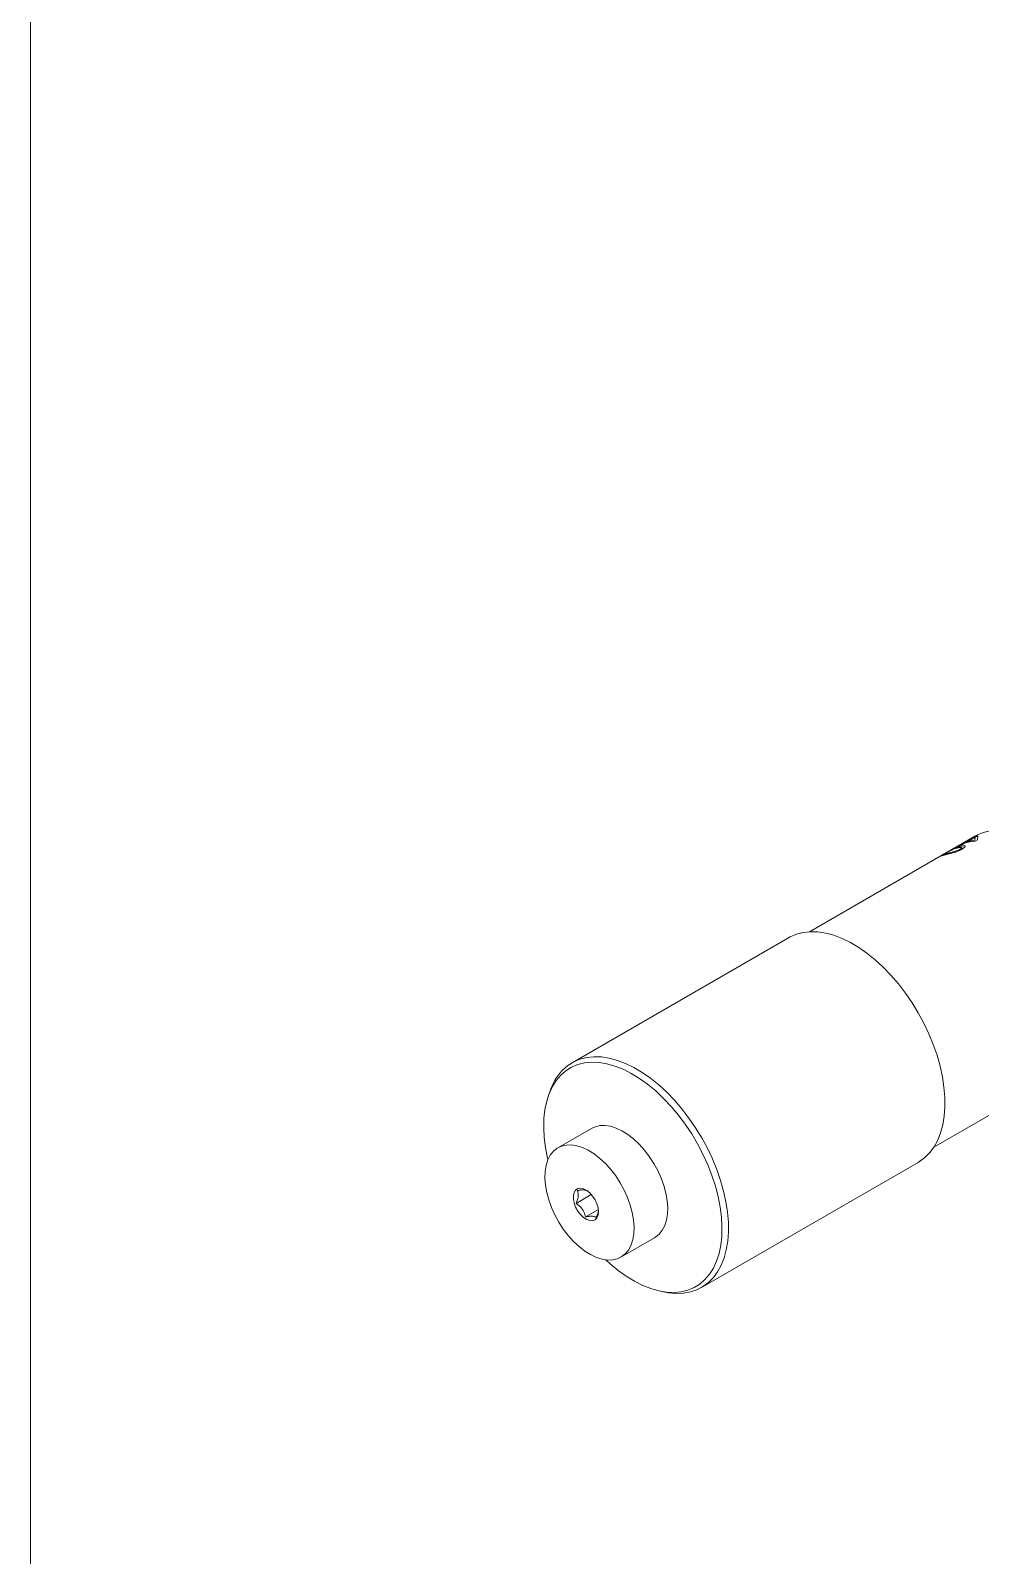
# Model space of a CAD drawing. Header units: millimetres. Extents: x 2 to 278, y 1 to 215.
# Drawn here: x 1.58 to 23.57, y 144.1 to 179.37 of the extents above; entities that cross this region are included whole.
import ezdxf

# ---------------------------------------------------------------- set-up
doc = ezdxf.new("R2010")
doc.units = ezdxf.units.MM

msp = doc.modelspace()

# ---------------------------------------------------------------- linework, layer by layer
at = {"color": 7, "linetype": 'Continuous', "lineweight": 18}
for p, q in [((1.579, 214.645), (1.579, 0.903)), ((23.438, 160.735), (19.607, 158.524)), ((23.057, 160.513), (23.118, 160.548)), ((23.085, 160.514), (23.158, 160.556)), ((23.1, 160.533), (23.12, 160.545)), ((23.106, 160.522), (23.16, 160.552)), ((23.12, 160.545), (23.118, 160.548)), ((23.201, 160.571), (23.128, 160.529)), ((23.16, 160.552), (23.158, 160.556)), ((23.218, 160.591), (23.449, 160.724)), ((23.22, 160.587), (23.218, 160.591)), ((23.22, 160.587), (23.451, 160.72)), ((23.445, 160.711), (23.261, 160.606)), ((23.263, 160.602), (23.261, 160.606)), ((23.437, 160.644), (23.445, 160.711)), ((23.439, 160.64), (23.437, 160.644)), ((23.439, 160.64), (23.446, 160.708)), ((23.501, 160.649), (23.443, 160.616)), ((23.446, 160.708), (23.445, 160.711)), ((23.451, 160.72), (23.449, 160.724)), ((23.507, 160.743), (23.501, 160.649)), ((22.733, 160.314), (22.736, 160.314)), ((22.736, 160.314), (22.734, 160.318)), ((22.736, 160.329), (22.738, 160.325)), ((22.832, 160.341), (22.83, 160.345)), ((22.972, 160.377), (22.971, 160.381)), ((23.096, 160.428), (23.094, 160.432)), ((23.096, 160.498), (23.098, 160.495)), ((19.124, 158.385), (14.114, 155.493)), ((22.485, 153.538), (24.774, 154.859)), ((13.598, 154.821), (13.562, 154.715)), ((14.565, 153.976), (13.787, 153.527)), ((17.113, 150.297), (22.124, 153.189)), ((14.56, 152.446), (14.206, 152.241)), ((14.723, 152.101), (14.426, 151.929)), ((15.247, 150.997), (16.026, 151.446)), ((16.164, 150.208), (16.273, 150.186))]:
    msp.add_line(p, q, dxfattribs=at)
at = {"color": 7, "linetype": 'Continuous', "lineweight": 18, "flags": 128}
for points in [[(23.438, 160.735), (23.482, 160.759), (23.627, 160.819), (23.783, 160.856), (23.948, 160.87), (24.122, 160.861), (24.303, 160.829), (24.488, 160.774), (24.677, 160.697), (24.867, 160.598), (25.058, 160.479), (25.247, 160.34), (25.433, 160.182), (25.614, 160.008), (25.788, 159.818), (25.955, 159.614), (26.112, 159.398), (26.206, 159.255)], [(19.124, 158.385), (19.162, 158.406), (19.308, 158.468), (19.464, 158.508), (19.631, 158.525), (19.805, 158.519), (19.987, 158.491), (20.173, 158.441), (20.364, 158.368), (20.556, 158.274), (20.749, 158.16), (20.941, 158.026), (21.131, 157.873), (21.316, 157.703), (21.495, 157.517), (21.668, 157.317), (21.831, 157.104), (21.985, 156.88), (22.127, 156.647), (22.257, 156.407), (22.373, 156.162), (22.475, 155.914), (22.562, 155.665), (22.632, 155.416), (22.686, 155.171), (22.723, 154.931), (22.742, 154.698), (22.744, 154.474), (22.728, 154.261), (22.695, 154.06), (22.644, 153.874), (22.577, 153.704), (22.494, 153.551), (22.395, 153.416), (22.281, 153.302), (22.154, 153.207), (22.124, 153.189)], [(13.897, 155.325), (14.018, 155.43), (14.152, 155.514), (14.297, 155.576), (14.454, 155.615), (14.621, 155.633), (14.795, 155.627), (14.976, 155.599), (15.163, 155.548), (15.353, 155.476), (15.546, 155.382), (15.739, 155.268), (15.931, 155.133), (16.121, 154.981), (16.306, 154.811), (16.485, 154.625), (16.657, 154.425), (16.821, 154.212), (16.975, 153.988), (17.117, 153.755), (17.247, 153.515), (17.363, 153.27), (17.465, 153.022), (17.552, 152.772), (17.622, 152.524), (17.676, 152.279), (17.712, 152.039), (17.732, 151.806), (17.734, 151.582), (17.718, 151.369), (17.684, 151.168), (17.634, 150.982), (17.567, 150.812), (17.484, 150.659), (17.385, 150.524), (17.271, 150.409), (17.144, 150.315), (17.004, 150.242), (16.853, 150.191), (16.691, 150.163), (16.52, 150.157), (16.342, 150.173), (16.273, 150.186)], [(17.191, 150.478), (17.296, 150.602), (17.385, 150.744), (17.459, 150.904), (17.516, 151.081), (17.557, 151.273), (17.579, 151.478), (17.585, 151.695), (17.572, 151.922), (17.543, 152.156), (17.495, 152.397), (17.432, 152.641), (17.351, 152.887), (17.256, 153.132), (17.145, 153.375), (17.021, 153.614), (16.883, 153.846), (16.735, 154.069), (16.575, 154.282), (16.407, 154.483), (16.232, 154.669), (16.05, 154.84), (15.864, 154.994), (15.674, 155.13), (15.484, 155.246), (15.294, 155.341), (15.106, 155.415), (14.921, 155.468), (14.742, 155.497), (14.569, 155.505), (14.404, 155.489), (14.249, 155.451), (14.104, 155.391), (13.972, 155.309), (13.853, 155.205), (13.749, 155.082), (13.659, 154.94), (13.585, 154.779), (13.528, 154.603), (13.488, 154.411), (13.465, 154.205), (13.46, 153.989), (13.472, 153.762), (13.502, 153.527), (13.549, 153.287), (13.557, 153.254)], [(14.565, 153.976), (14.646, 154.013), (14.756, 154.039), (14.875, 154.043), (15.002, 154.024), (15.134, 153.982), (15.268, 153.919), (15.403, 153.835), (15.537, 153.732), (15.666, 153.611), (15.788, 153.475), (15.903, 153.325), (16.006, 153.166), (16.098, 152.998), (16.176, 152.826), (16.239, 152.651), (16.286, 152.478), (16.316, 152.309), (16.328, 152.146), (16.323, 151.994), (16.3, 151.853), (16.26, 151.727), (16.203, 151.618), (16.131, 151.528), (16.045, 151.458), (16.026, 151.446)], [(13.682, 153.445), (13.768, 153.515), (13.867, 153.564), (13.978, 153.59), (14.097, 153.594), (14.224, 153.575), (14.356, 153.533), (14.49, 153.47), (14.625, 153.385), (14.758, 153.282), (14.887, 153.161), (15.01, 153.025), (15.124, 152.876), (15.228, 152.716), (15.32, 152.549), (15.398, 152.377), (15.461, 152.202), (15.507, 152.029), (15.537, 151.859), (15.55, 151.697), (15.544, 151.544), (15.521, 151.404), (15.481, 151.278), (15.425, 151.169), (15.353, 151.078), (15.266, 151.008), (15.167, 150.96), (15.057, 150.933), (14.937, 150.93), (14.811, 150.949), (14.679, 150.991), (14.544, 151.054), (14.409, 151.138), (14.276, 151.241), (14.147, 151.362), (14.024, 151.498), (13.91, 151.647), (13.806, 151.807), (13.715, 151.975), (13.637, 152.147), (13.574, 152.321), (13.527, 152.495), (13.497, 152.664), (13.485, 152.827), (13.49, 152.979), (13.513, 153.12), (13.553, 153.246), (13.61, 153.355), (13.682, 153.445)], [(14.198, 152.549), (14.248, 152.582), (14.31, 152.591), (14.38, 152.577), (14.453, 152.54), (14.525, 152.483), (14.591, 152.409), (14.648, 152.322), (14.691, 152.229), (14.718, 152.135), (14.727, 152.045), (14.718, 151.967), (14.691, 151.904), (14.648, 151.86), (14.591, 151.839), (14.525, 151.841), (14.453, 151.867), (14.38, 151.914), (14.31, 151.981), (14.248, 152.062), (14.198, 152.152), (14.163, 152.247), (14.145, 152.339), (14.145, 152.424), (14.163, 152.495), (14.198, 152.549)], [(14.896, 150.934), (14.994, 150.844), (15.181, 150.69), (15.37, 150.554), (15.56, 150.438), (15.75, 150.343), (15.939, 150.268), (16.123, 150.216), (16.303, 150.186), (16.476, 150.179), (16.64, 150.195), (16.795, 150.233), (16.94, 150.293), (17.072, 150.375), (17.191, 150.478)]]:
    msp.add_lwpolyline(points, dxfattribs=at)
at = {"color": 7, "linetype": 'Continuous', "lineweight": 18}
for centre, radius, start, end in [((23.489, 159.64), 0.974, 109.8617, 116.2995), ((23.424, 159.575), 0.999, 107.2834, 109.8738), ((23.549, 159.675), 0.974, 109.8617, 116.2995), ((23.551, 159.672), 0.973, 109.8617, 116.2995), ((23.518, 159.539), 1.079, 93.9979, 107.1262), ((23.574, 159.596), 1.057, 97.4366, 107.2055), ((23.575, 159.594), 1.055, 97.4366, 107.2055), ((23.789, 159.782), 1.002, 106.3524, 109.8703), ((23.791, 159.779), 1.001, 106.3524, 109.8703), ((14.857, 154.414), 1.324, 136.4707, 162.0942)]:
    msp.add_arc(centre, radius, start, end, dxfattribs=at)
for points, knots in [([(23.096, 160.498), (23.119, 160.504), (23.164, 160.514), (23.206, 160.513), (23.219, 160.501), (23.21, 160.484), (23.187, 160.465), (23.162, 160.449), (23.148, 160.44), (23.141, 160.436)], [0, 0, 0, 0, 0.250459, 0.50023, 0.625184, 0.749909, 0.874716, 0.937346, 1, 1, 1, 1]), ([(23.098, 160.495), (23.12, 160.5), (23.164, 160.51), (23.208, 160.511), (23.214, 160.501), (23.216, 160.498)], [0, 0, 0, 0, 0.4208864, 0.8406591, 1, 1, 1, 1]), ([(22.763, 160.306), (22.741, 160.3), (22.697, 160.288), (22.659, 160.276), (22.652, 160.277), (22.665, 160.287), (22.69, 160.302), (22.715, 160.316), (22.729, 160.325), (22.736, 160.329)], [0, 0, 0, 0, 0.250434, 0.500188, 0.629668, 0.749901, 0.874732, 0.937353, 1, 1, 1, 1]), ([(22.659, 160.275), (22.658, 160.275), (22.655, 160.275), (22.668, 160.283), (22.696, 160.301), (22.724, 160.317), (22.738, 160.325)], [0, 0, 0, 0, 0.1031748, 0.3943756, 0.696861, 1, 1, 1, 1]), ([(22.776, 160.348), (22.772, 160.346), (22.764, 160.341), (22.749, 160.332), (22.734, 160.323), (22.728, 160.317), (22.732, 160.317), (22.734, 160.318)], [0, 0, 0, 0, 0.1253851, 0.2506912, 0.5004734, 0.7499893, 1, 1, 1, 1]), ([(22.734, 160.318), (22.741, 160.319), (22.754, 160.322), (22.79, 160.334), (22.816, 160.341), (22.83, 160.345)], [0, 0, 0, 0, 0.325852, 0.643345, 1, 1, 1, 1]), ([(22.736, 160.329), (22.751, 160.337), (22.781, 160.354), (22.833, 160.383), (22.887, 160.413), (22.954, 160.446), (23.025, 160.477), (23.072, 160.491), (23.096, 160.498)], [0, 0, 0, 0, 0.125107, 0.249982, 0.374728, 0.499704, 0.749513, 1, 1, 1, 1]), ([(22.736, 160.314), (22.742, 160.315), (22.756, 160.319), (22.792, 160.33), (22.818, 160.337), (22.832, 160.341)], [0, 0, 0, 0, 0.325883, 0.64339, 1, 1, 1, 1]), ([(23.141, 160.436), (23.126, 160.428), (23.097, 160.411), (23.043, 160.387), (22.986, 160.366), (22.913, 160.344), (22.835, 160.325), (22.787, 160.312), (22.763, 160.306)], [0, 0, 0, 0, 0.125108, 0.249996, 0.368839, 0.499677, 0.749515, 1, 1, 1, 1]), ([(22.897, 160.412), (22.887, 160.407), (22.868, 160.398), (22.835, 160.381), (22.803, 160.363), (22.785, 160.353), (22.776, 160.348)], [0, 0, 0, 0, 0.250221, 0.499886, 0.749549, 1, 1, 1, 1]), ([(22.83, 160.345), (22.85, 160.35), (22.89, 160.359), (22.944, 160.373), (22.971, 160.381)], [0, 0, 0, 0, 0.501161, 1, 1, 1, 1]), ([(22.832, 160.341), (22.852, 160.346), (22.892, 160.356), (22.945, 160.37), (22.972, 160.377)], [0, 0, 0, 0, 0.501143, 1, 1, 1, 1]), ([(22.871, 160.399), (22.876, 160.402), (22.9, 160.415), (22.956, 160.442), (23.027, 160.474), (23.074, 160.488), (23.098, 160.495)], [0, 0, 0, 0, 0.062048, 0.249575, 0.624297, 1, 1, 1, 1]), ([(23.029, 160.46), (23.016, 160.456), (22.989, 160.449), (22.948, 160.434), (22.914, 160.419), (22.897, 160.412)], [0, 0, 0, 0, 0.333816, 0.673041, 1, 1, 1, 1]), ([(22.971, 160.381), (22.976, 160.382), (22.986, 160.385), (23.007, 160.392), (23.036, 160.403), (23.068, 160.418), (23.085, 160.427), (23.094, 160.432)], [0, 0, 0, 0, 0.125334, 0.250583, 0.500113, 0.749751, 1, 1, 1, 1]), ([(22.972, 160.377), (22.977, 160.378), (22.988, 160.381), (23.009, 160.388), (23.037, 160.399), (23.069, 160.414), (23.087, 160.424), (23.096, 160.428)], [0, 0, 0, 0, 0.125251, 0.250435, 0.499924, 0.749634, 1, 1, 1, 1]), ([(23.132, 160.474), (23.124, 160.475), (23.108, 160.476), (23.07, 160.47), (23.043, 160.463), (23.029, 160.46)], [0, 0, 0, 0, 0.325118, 0.645265, 1, 1, 1, 1]), ([(23.094, 160.432), (23.098, 160.435), (23.107, 160.44), (23.121, 160.449), (23.135, 160.46), (23.139, 160.47), (23.134, 160.472), (23.132, 160.474)], [0, 0, 0, 0, 0.125362, 0.250643, 0.500339, 0.749896, 1, 1, 1, 1]), ([(23.096, 160.428), (23.1, 160.431), (23.108, 160.436), (23.123, 160.445), (23.137, 160.456), (23.138, 160.462), (23.139, 160.465)], [0, 0, 0, 0, 0.16722, 0.334327, 0.66733, 1, 1, 1, 1]), ([(14.234, 152.537), (14.238, 152.53), (14.245, 152.515), (14.252, 152.489), (14.257, 152.461), (14.259, 152.425), (14.254, 152.381), (14.241, 152.332), (14.224, 152.285), (14.212, 152.256), (14.206, 152.241)], [0, 0, 0, 0, 0.107782, 0.216159, 0.327298, 0.439937, 0.593469, 0.752134, 0.875499, 1, 1, 1, 1]), ([(14.469, 152.532), (14.464, 152.534), (14.455, 152.539), (14.435, 152.545), (14.414, 152.549), (14.391, 152.551), (14.37, 152.552), (14.346, 152.551), (14.322, 152.549), (14.3, 152.547), (14.271, 152.543), (14.249, 152.54), (14.234, 152.537)], [0, 0, 0, 0, 0.109211, 0.235458, 0.363409, 0.450332, 0.537998, 0.627862, 0.718392, 0.788386, 0.858574, 1, 1, 1, 1]), ([(14.206, 152.241), (14.226, 152.228), (14.282, 152.189), (14.364, 152.103), (14.408, 152.005), (14.422, 151.946), (14.426, 151.929)], [0, 0, 0, 0, 0.183835, 0.515427, 0.862106, 1, 1, 1, 1]), ([(14.675, 151.914), (14.68, 151.926), (14.691, 151.952), (14.705, 151.989), (14.716, 152.027), (14.722, 152.056), (14.724, 152.071), (14.724, 152.074)], [0, 0, 0, 0, 0.228432, 0.458127, 0.693674, 0.932399, 1, 1, 1, 1]), ([(14.426, 151.929), (14.439, 151.931), (14.465, 151.936), (14.502, 151.94), (14.538, 151.943), (14.575, 151.944), (14.612, 151.941), (14.64, 151.934), (14.661, 151.924), (14.67, 151.917), (14.675, 151.914)], [0, 0, 0, 0, 0.107782, 0.216159, 0.327298, 0.439937, 0.593469, 0.752134, 0.875499, 1, 1, 1, 1])]:
    msp.add_open_spline(points, degree=3, knots=knots, dxfattribs=at)

doc.saveas('drawing.dxf')
